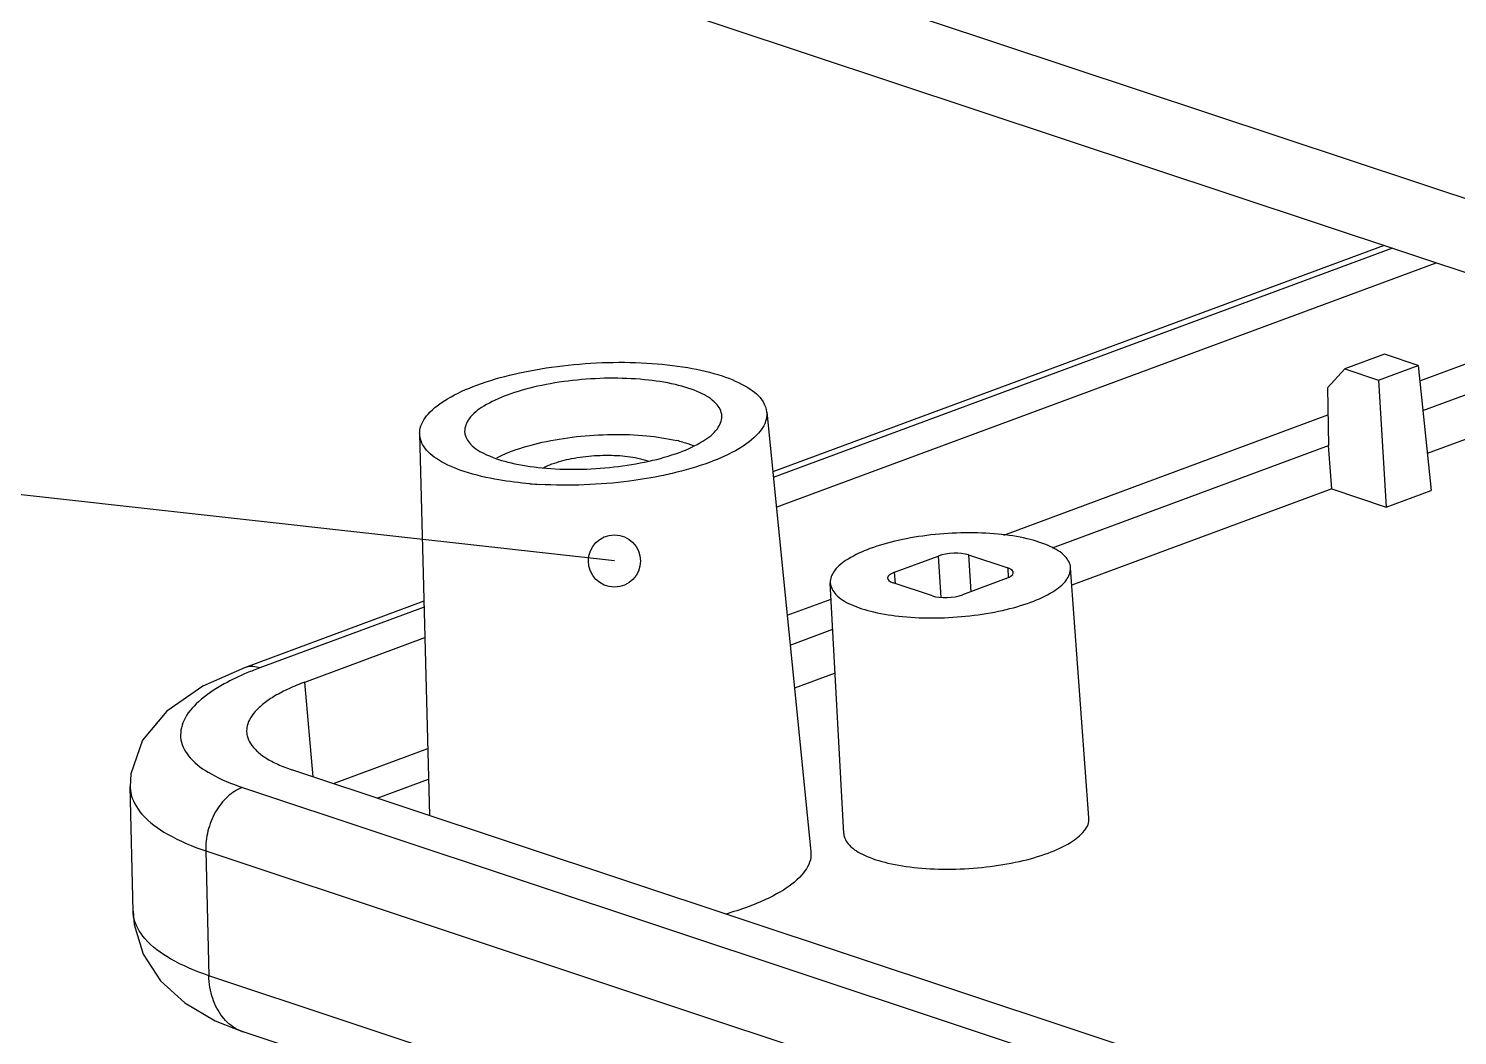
# Model space of a CAD drawing. Header units: millimetres. Extents: x 1751 to 2112, y -224 to 27.
# Drawn here: x 1787.67 to 1811.7, y -180.17 to -163.25 of the extents above; entities that cross this region are included whole.
import ezdxf

# ---------------------------------------------------------------- set-up
doc = ezdxf.new("R2010")
doc.units = ezdxf.units.MM
doc.layers.add('from', color=7, linetype='Continuous', lineweight=13)
doc.styles.get("Standard").update_dxf_attribs({"font": 'txt', "bigfont": 'gbcbig.shx'})
doc.dimstyles.new('ISO', dxfattribs={"dimscale": 0.6, "dimtxt": 2.5, "dimasz": 2.5, "dimexe": 1.25, "dimexo": 0.625, "dimtad": 0, "dimdsep": 46, "dimtxsty": 'Standard', "dimblk": 'OPEN', "dimcen": 0, "dimclrd": 4, "dimclre": 4, "dimadec": 0, "dimazin": 0, "dimtfac": 1, "dimtofl": 0, "dimtmove": 0, "dimatfit": 3, "dimfxl": 1, "dimarcsym": 0})

# ---------------------------------------------------------------- blocks, each defined once
blk = doc.blocks.new('*u4')
at = {"color": 7, "linetype": 'Continuous'}
for p, q in [((-55.568, 7.287), (7.275, -13.588)), ((-54.804, 5.655), (8.038, -15.22)), ((-33.461, -1.435), (-44.884, -5.667)), ((-33.306, -1.486), (-44.874, -5.772)), ((-44.818, -6.328), (-32.486, -1.758)), ((-33.453, -3.467), (-34.195, -3.742)), ((-32.823, -3.677), (-33.453, -3.467)), ((-33.565, -3.951), (-32.823, -3.677)), ((-32.823, -3.677), (-32.584, -6.012)), ((-32.794, -3.966), (-31.547, -3.504)), ((-34.195, -3.742), (-34.521, -4.098)), ((-34.195, -3.742), (-33.565, -3.951)), ((-33.565, -3.951), (-33.422, -6.323)), ((-34.521, -4.098), (-34.502, -5.174)), ((-32.737, -4.52), (-31.536, -4.075)), ((-44.997, -4.548), (-44.171, -12.76)), ((-40.567, -6.847), (-34.512, -4.603)), ((-51.483, -4.957), (-51.3, -12.084)), ((-31.472, -4.886), (-32.654, -5.324)), ((-39.66, -7.085), (-34.501, -5.174)), ((-34.438, -5.985), (-34.501, -5.174)), ((-34.438, -5.985), (-39.295, -7.785)), ((-34.438, -5.985), (-33.422, -6.323)), ((-33.422, -6.323), (-32.584, -6.012)), ((-42.607, -7.54), (-41.792, -7.238)), ((-41.792, -7.238), (-41.744, -8.01)), ((-41.228, -7.217), (-41.185, -7.906)), ((-41.228, -7.217), (-40.492, -7.461)), ((-40.492, -7.461), (-40.484, -7.64)), ((-38.981, -12.131), (-39.319, -7.456)), ((-43.559, -12.419), (-43.81, -7.739)), ((-41.901, -7.983), (-42.636, -7.739)), ((-42.591, -7.754), (-42.607, -7.54)), ((-40.522, -7.66), (-41.337, -7.962)), ((-51.403, -8.083), (-54.756, -9.325)), ((-51.4, -8.191), (-54.468, -9.327)), ((-44.615, -8.346), (-43.794, -8.042)), ((-53.628, -9.592), (-51.386, -8.761)), ((-44.559, -8.901), (-43.764, -8.606)), ((-53.473, -11.362), (-53.628, -9.592)), ((-43.72, -9.424), (-44.478, -9.706)), ((-53.094, -11.488), (-51.332, -10.835)), ((8.973, -32.106), (-53.868, -11.231)), ((-52.276, -11.76), (-51.318, -11.405)), ((-56.837, -13.872), (-56.892, -11.546)), ((-54.795, -11.562), (8.082, -32.449)), ((-55.479, -12.748), (-55.424, -15.078)), ((-55.479, -12.748), (7.399, -33.635)), ((7.541, -35.994), (-55.424, -15.078)), ((8.182, -37.042), (-54.783, -16.126))]:
    blk.add_line(p, q, dxfattribs=at)
for points in [[(-54.756, -9.325), (-55.531, -9.672), (-56.209, -10.138), (-56.661, -10.681), (-56.879, -11.306), (-56.892, -11.552)], [(-56.837, -13.87), (-56.815, -14.122), (-56.647, -14.677), (-56.324, -15.175), (-55.872, -15.588), (-55.306, -15.919), (-54.783, -16.126)]]:
    blk.add_lwpolyline(points, dxfattribs=at)
for centre, radius, start, end in [((-47.383, -8.073), 3.073, 74.5863, 76.6785), ((-48.788, 1.925), 7.839, 265.3494, 266.6974), ((-52.399, -14.925), 5.968, 110.2882, 112.7996), ((-56.151, -13.866), 0.684, 180.4941, 181.2502)]:
    blk.add_arc(centre, radius, start, end, dxfattribs=at)
for centre, ratio, start_param, end_param in [((-41.524, -7.327), 0.348297, 0.711868, 2.282588), ((-40.789, -7.571), 0.348245, 5.424271, 6.994991), ((-42.34, -7.629), 0.348245, 2.282679, 3.853399), ((-41.605, -7.873), 0.348297, -2.429725, -0.859004)]:
    blk.add_ellipse(centre, major_axis=(0.399, 0.025), ratio=ratio, start_param=start_param, end_param=end_param, dxfattribs=at)
for points, start_tangent, end_tangent in [([(-50.412, -4.045), (-49.714, -3.839), (-48.916, -3.696), (-48.072, -3.626), (-47.239, -3.633), (-46.474, -3.718), (-45.83, -3.874), (-45.35, -4.092), (-45.066, -4.355), (-45, -4.549)], (0.9377, 0.347446), (0.120363, -0.99273)), ([(-45.836, -4.632), (-45.836, -4.618), (-45.948, -4.387), (-46.242, -4.189), (-46.703, -4.036), (-47.282, -3.944), (-47.946, -3.917), (-48.627, -3.96), (-49.281, -4.068), (-49.849, -4.233)], (-0.001482, 0.999999), (-0.9377, -0.347446)), ([(-51.482, -4.957), (-51.479, -4.888), (-51.326, -4.589), (-50.962, -4.301), (-50.412, -4.045)], (-0.053, 0.998595), (0.9377, 0.347446)), ([(-49.849, -4.233), (-50.286, -4.44), (-50.559, -4.675), (-50.642, -4.916), (-50.641, -4.935)], (-0.9377, -0.347446), (0.127986, -0.991776)), ([(-46.63, -5.302), (-46.192, -5.094), (-45.92, -4.859), (-45.836, -4.632)], (0.9377, 0.347446), (-0.001482, 0.999999)), ([(-45, -4.549), (-44.999, -4.646), (-45.153, -4.946), (-45.517, -5.233), (-46.067, -5.489)], (0.120363, -0.99273), (-0.9377, -0.347446)), ([(-49.423, -5.888), (-50.004, -5.816), (-50.649, -5.66), (-51.129, -5.443), (-51.412, -5.179), (-51.482, -4.957)], (-0.996694, 0.081242), (-0.053, 0.998595)), ([(-50.641, -4.935), (-50.531, -5.147), (-50.236, -5.345), (-49.775, -5.498), (-49.196, -5.591), (-48.532, -5.617), (-47.852, -5.575), (-47.197, -5.466), (-46.63, -5.302)], (0.127986, -0.991776), (0.9377, 0.347446)), ([(-49.745, -5.274), (-49.191, -5.114), (-48.553, -5.008), (-47.888, -4.967), (-47.24, -4.992), (-46.675, -5.083)], (0.9377, 0.347446), (0.97299, -0.230849)), ([(-50.04, -5.403), (-49.745, -5.274)], (0.88902, 0.457868), (0.9377, 0.347446)), ([(-46.567, -5.11), (-46.373, -5.172)], (0.963913, -0.266219), (0.939628, -0.342197)), ([(-49.161, -5.584), (-49.01, -5.519)], (0.890229, 0.455513), (0.9377, 0.347446)), ([(-49.01, -5.519), (-48.643, -5.418), (-48.217, -5.363), (-47.792, -5.36), (-47.405, -5.41), (-47.22, -5.463)], (0.9377, 0.347446), (0.940065, -0.340994)), ([(-46.067, -5.489), (-46.764, -5.695), (-46.924, -5.731)], (-0.9377, -0.347446), (-0.978553, -0.205997)), ([(-46.924, -5.731), (-47.562, -5.839), (-48.407, -5.909), (-49.239, -5.901)], (-0.978553, -0.205997), (-0.99833, 0.057773)), ([(-39.319, -7.456), (-39.423, -7.245), (-39.698, -7.06), (-40.13, -6.916), (-40.671, -6.83), (-41.291, -6.805), (-41.928, -6.845), (-42.539, -6.946), (-43.069, -7.1)], (-0.076344, 0.997082), (-0.9377, -0.347446)), ([(-43.069, -7.1), (-43.477, -7.294), (-43.732, -7.514), (-43.81, -7.739)], (-0.9377, -0.347446), (0.055044, -0.998484)), ([(-40.06, -8.099), (-39.652, -7.905), (-39.397, -7.686), (-39.319, -7.461), (-39.319, -7.456)], (0.9377, 0.347446), (-0.076344, 0.997082)), ([(-43.81, -7.739), (-43.706, -7.955), (-43.431, -8.14), (-42.999, -8.283), (-42.458, -8.369), (-41.838, -8.394), (-41.201, -8.354), (-40.59, -8.253), (-40.06, -8.099)], (0.055044, -0.998484), (0.9377, 0.347446)), ([(-54.468, -9.327), (-54.715, -9.313), (-54.756, -9.325)], (-0.94901, 0.315246), (-0.934765, -0.355268)), ([(-54.711, -9.423), (-55.133, -9.626), (-55.616, -9.962), (-55.891, -10.315), (-55.943, -10.67), (-55.77, -11.007), (-55.38, -11.309), (-54.795, -11.562)], (-0.921523, -0.388323), (0.948958, -0.315402)), ([(-53.628, -9.592), (-53.928, -9.717), (-54.186, -9.852), (-54.396, -9.995), (-54.556, -10.144), (-54.661, -10.296), (-54.711, -10.448), (-54.714, -10.547)], (-0.9377, -0.347446), (0.098265, -0.99516)), ([(-54.714, -10.547), (-54.705, -10.598), (-54.643, -10.743), (-54.526, -10.881), (-54.356, -11.01), (-54.135, -11.128), (-53.868, -11.231)], (0.098265, -0.99516), (0.94901, -0.315246)), ([(-56.89, -11.552), (-56.882, -11.647), (-56.671, -12.06), (-56.195, -12.433), (-55.479, -12.748)], (0.016074, -0.999871), (0.947105, -0.320923)), ([(-54.795, -11.562), (-55.07, -11.734), (-55.296, -12.019), (-55.439, -12.374), (-55.479, -12.748)], (-0.9377, -0.347446), (0.041937, -0.99912)), ([(-39.736, -12.787), (-39.32, -12.589), (-39.06, -12.365), (-38.98, -12.136), (-38.981, -12.131)], (0.9377, 0.347446), (-0.076341, 0.997082)), ([(-43.559, -12.419), (-43.453, -12.639), (-43.172, -12.828), (-42.732, -12.974), (-42.181, -13.062), (-41.548, -13.087), (-40.899, -13.047), (-40.276, -12.943), (-39.736, -12.787)], (0.05504, -0.998484), (0.9377, 0.347446)), ([(-44.174, -12.761), (-44.174, -12.868), (-44.342, -13.195), (-44.741, -13.51), (-45.342, -13.79)], (0.120363, -0.99273), (-0.9377, -0.347446)), ([(-55.424, -15.078), (-56.14, -14.761), (-56.616, -14.386), (-56.827, -13.972), (-56.836, -13.881)], (-0.946139, 0.323761), (-0.021831, 0.999762)), ([(-45.342, -13.79), (-45.774, -13.93)], (-0.9377, -0.347446), (-0.961913, -0.273355)), ([(-54.783, -16.126), (-54.902, -16.075), (-55.169, -15.846), (-55.349, -15.503), (-55.424, -15.078)], (-0.949498, 0.313772), (-0.041937, 0.99912))]:
    blk.add_spline(points, degree=3, dxfattribs=dict(at, start_tangent=start_tangent, end_tangent=end_tangent))
blk = doc.blocks.new('_Open')
at = {"color": 0, "linetype": 'ByBlock', "lineweight": -2}
for p, q in [((-1, 0.167), (0, 0)), ((-1, -0.167), (0, 0)), ((0, 0), (-1, 0))]:
    blk.add_line(p, q, dxfattribs=at)
blk = doc.blocks.new('*u6')
blk.add_blockref('*u4', (-12.622, 37.162))
at = {"layer": 'from'}
blk.add_leader([(-60.465, 29.831), (-87.539, 32.855)], dimstyle='ISO', override={"dimscale": 1, "dimasz": 1.95, "dimexo": 0.125, "dimadec": 2, "dimazin": 2, "dimldrblk": 'Small'}, dxfattribs=at)

msp = doc.modelspace()

# ---------------------------------------------------------------- block references
at = {"xscale": 0.9, "yscale": 0.9, "zscale": 0.9}
msp.add_blockref('*u6', (1851.941, -199.046), dxfattribs=at)

doc.saveas('drawing.dxf')
